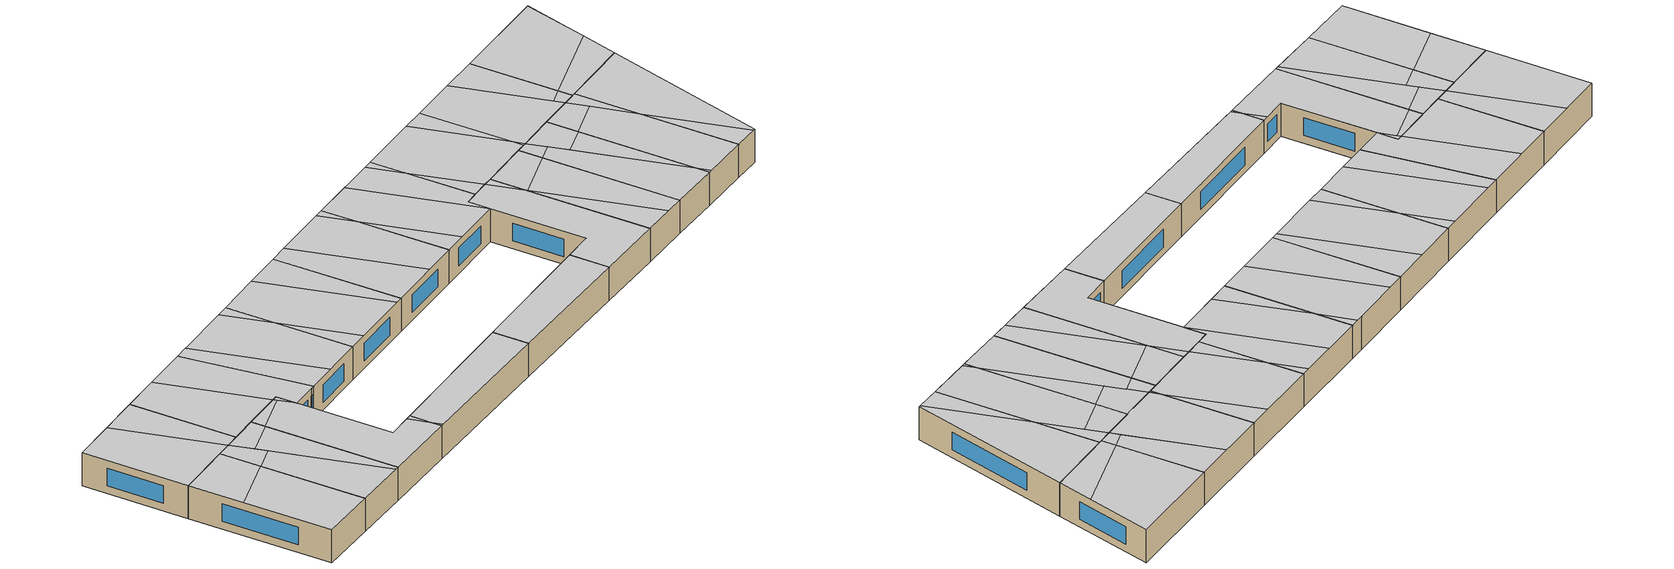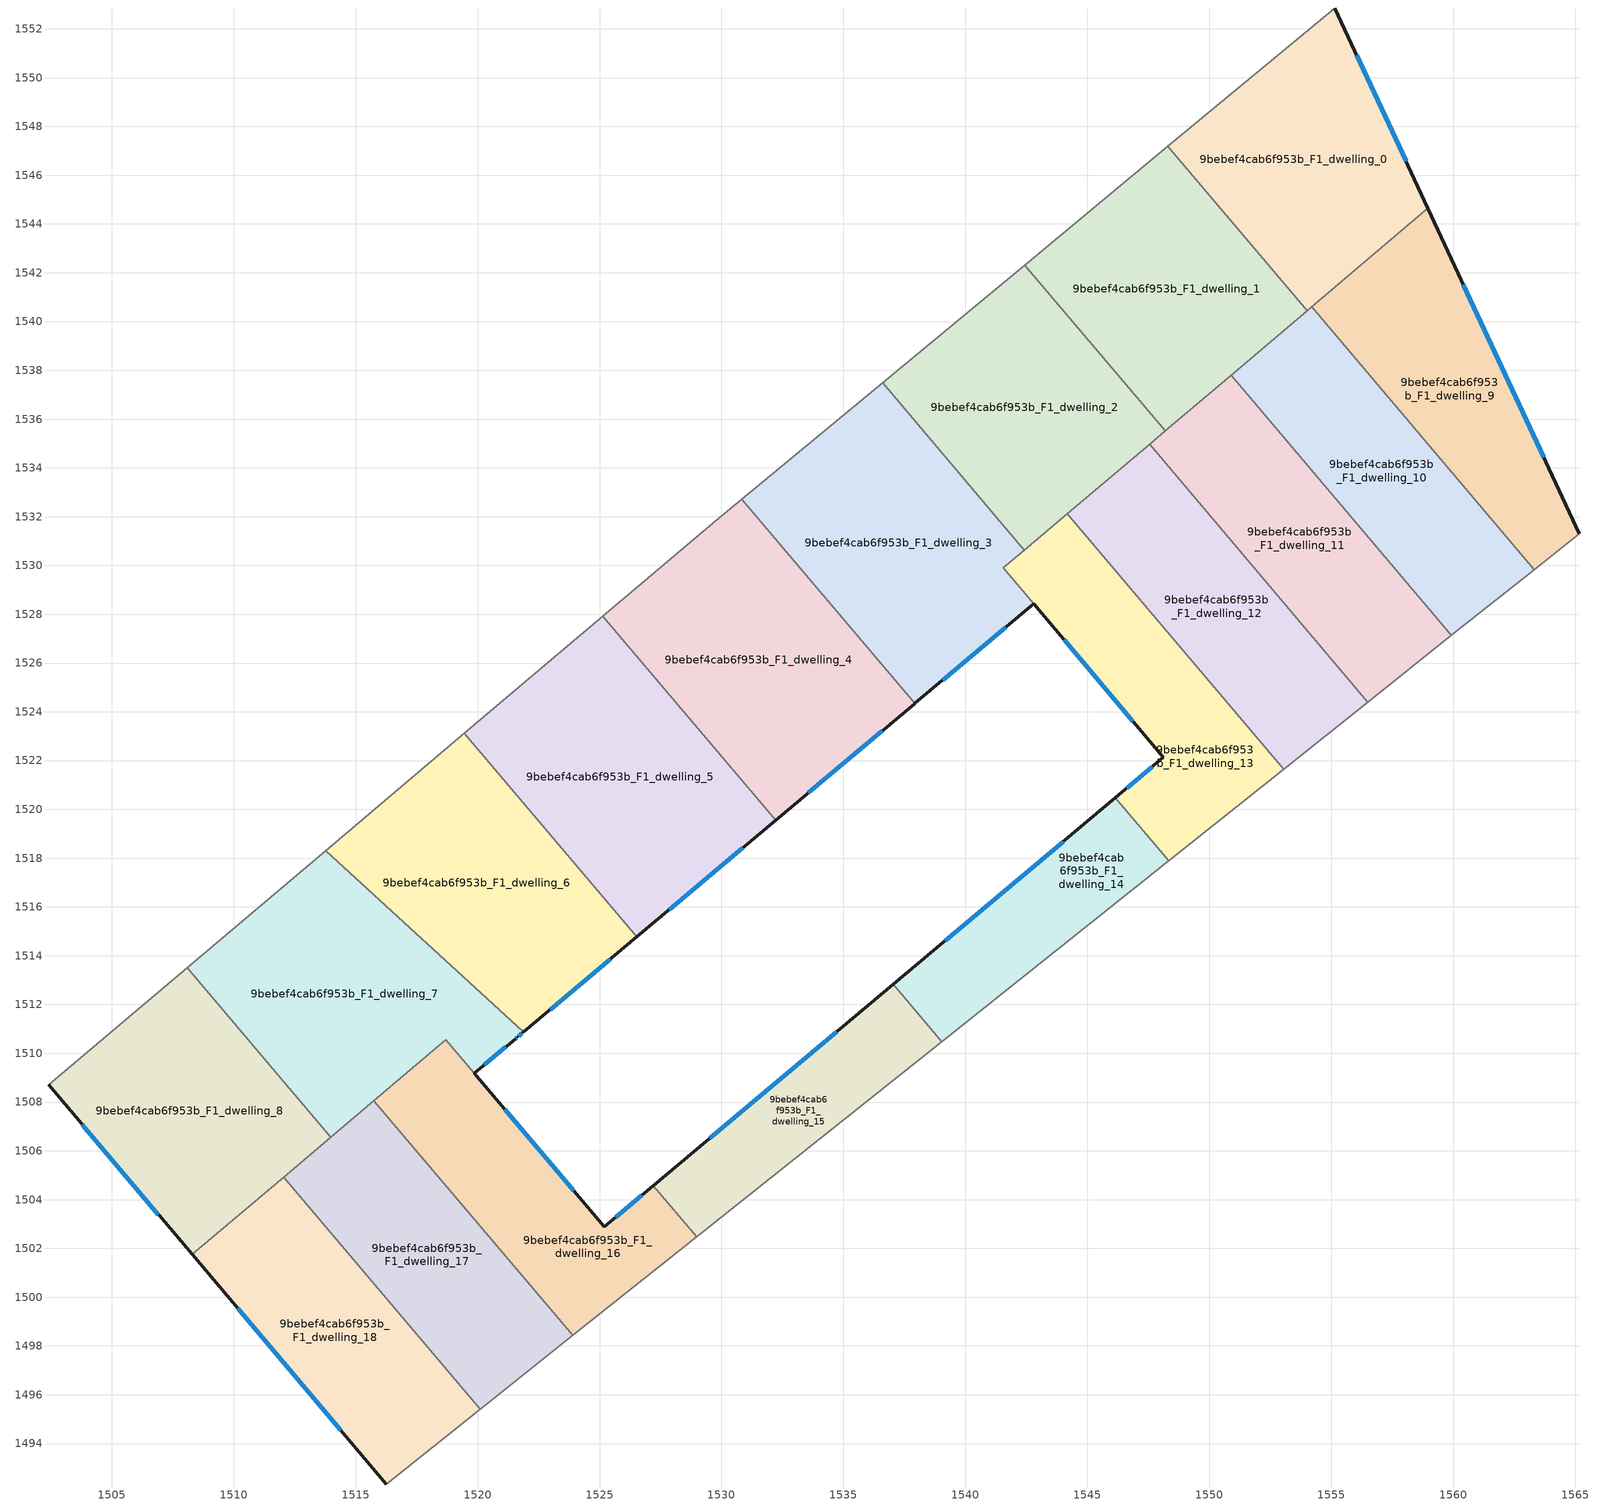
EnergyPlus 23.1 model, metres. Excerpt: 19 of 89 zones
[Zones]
9bebef4cab6f953b_F1_dwelling_0
 floor to 9bebef4cab6f953b_F0_dwelling_0 (EU_floor_Construction): 1555.15,1552.86 1558.97,1544.64 1554.01,1540.44 1548.3,1547.18 z3
 wall outside (EU_wall_Construction): 1558.97,1544.64 1555.15,1552.86 z3:6
 wall to 9bebef4cab6f953b_F1_dwelling_1 (EU_wall_Construction): 1548.3,1547.18 1554.01,1540.44 z3:6
 wall adiabatic (EU_wall_Construction): 1555.15,1552.86 1548.3,1547.18 z3:6
 wall to 9bebef4cab6f953b_F1_dwelling_9 (EU_wall_Construction): 1554.2,1540.6 1558.97,1544.64 z3:6
 wall to 9bebef4cab6f953b_F1_dwelling_10 (EU_wall_Construction): 1554.01,1540.44 1554.2,1540.6 z3:6
 window (EU_Window_Construction): 1558.07,1546.57 1556.04,1550.93 z3.7:5.3
 ceiling to 9bebef4cab6f953b_F2_dwelling_1 (EU_floor_Construction): 1553.19,1541.41 1557.59,1547.61 1555.15,1552.85 1548.3,1547.18 z6
 ceiling to 9bebef4cab6f953b_F2_dwelling_0 (EU_floor_Construction): 1558.97,1544.64 1557.59,1547.61 1553.19,1541.41 1554.01,1540.44 z6
9bebef4cab6f953b_F1_dwelling_1
 floor to 9bebef4cab6f953b_F0_dwelling_1 (EU_floor_Construction): 1548.3,1547.18 1554.01,1540.44 1548.19,1535.51 1542.43,1542.32 z3
 wall to 9bebef4cab6f953b_F1_dwelling_2 (EU_wall_Construction): 1542.43,1542.32 1548.19,1535.51 z3:6
 wall adiabatic (EU_wall_Construction): 1548.3,1547.18 1542.43,1542.32 z3:6
 wall to 9bebef4cab6f953b_F1_dwelling_10 (EU_wall_Construction): 1550.89,1537.8 1554.01,1540.44 z3:6
 wall to 9bebef4cab6f953b_F1_dwelling_11 (EU_wall_Construction): 1548.19,1535.51 1550.89,1537.8 z3:6
 ceiling to 9bebef4cab6f953b_F2_dwelling_3 (EU_floor_Construction): 1553.12,1539.69 1545.65,1544.99 1542.43,1542.32 1547.61,1536.19 1548.36,1535.66 z6
 ceiling to 9bebef4cab6f953b_F2_dwelling_1 (EU_floor_Construction): 1552.35,1540.23 1553.19,1541.41 1548.3,1547.18 1545.65,1544.99 z6
 ceiling to 9bebef4cab6f953b_F2_dwelling_0 (EU_floor_Construction): 1554.01,1540.44 1553.19,1541.41 1552.35,1540.23 1553.12,1539.69 z6
 ceiling to 9bebef4cab6f953b_F2_dwelling_5 (EU_floor_Construction): 1548.36,1535.66 1547.61,1536.19 1548.19,1535.51 z6
9bebef4cab6f953b_F1_dwelling_10
 floor to 9bebef4cab6f953b_F0_dwelling_10 (EU_floor_Construction): 1554.2,1540.61 1563.32,1529.83 1559.93,1527.13 1550.89,1537.8 z3
 wall to 9bebef4cab6f953b_F1_dwelling_9 (EU_wall_Construction): 1563.32,1529.83 1554.2,1540.61 z3:6
 wall adiabatic (EU_wall_Construction): 1559.93,1527.13 1563.32,1529.83 z3:6
 wall to 9bebef4cab6f953b_F1_dwelling_11 (EU_wall_Construction): 1550.89,1537.8 1559.93,1527.13 z3:6
 ceiling to 9bebef4cab6f953b_F2_dwelling_2 (EU_floor_Construction): 1563.32,1529.83 1557.78,1536.38 1554.67,1538.59 1552.65,1535.73 1559.24,1527.94 1560.15,1527.3 z6
 ceiling to 9bebef4cab6f953b_F2_dwelling_3 (EU_floor_Construction): 1552.65,1535.73 1554.67,1538.59 1553.12,1539.69 1550.89,1537.8 z6
 ceiling to 9bebef4cab6f953b_F2_dwelling_0 (EU_floor_Construction): 1557.78,1536.38 1554.2,1540.6 1553.12,1539.69 z6
 ceiling to 9bebef4cab6f953b_F2_dwelling_4 (EU_floor_Construction): 1560.15,1527.3 1559.24,1527.94 1559.93,1527.13 z6
9bebef4cab6f953b_F1_dwelling_11
 floor to 9bebef4cab6f953b_F0_dwelling_11 (EU_floor_Construction): 1550.89,1537.8 1559.93,1527.13 1556.51,1524.4 1547.55,1534.98 z3
 wall adiabatic (EU_wall_Construction): 1556.51,1524.4 1559.93,1527.13 z3:6
 wall to 9bebef4cab6f953b_F1_dwelling_12 (EU_wall_Construction): 1547.55,1534.98 1556.51,1524.4 z3:6
 wall to 9bebef4cab6f953b_F1_dwelling_2 (EU_wall_Construction): 1548.19,1535.51 1547.55,1534.98 z3:6
 ceiling to 9bebef4cab6f953b_F2_dwelling_4 (EU_floor_Construction): 1559.93,1527.13 1559.24,1527.94 1549.8,1534.64 1548.91,1533.38 1556.51,1524.4 z6
 ceiling to 9bebef4cab6f953b_F2_dwelling_3 (EU_floor_Construction): 1551.18,1533.66 1552.65,1535.73 1550.89,1537.8 1548.36,1535.66 z6
 ceiling to 9bebef4cab6f953b_F2_dwelling_2 (EU_floor_Construction): 1559.24,1527.94 1552.65,1535.73 1551.18,1533.66 z6
 ceiling to 9bebef4cab6f953b_F2_dwelling_5 (EU_floor_Construction): 1548.91,1533.38 1549.8,1534.64 1548.36,1535.66 1547.55,1534.98 z6
9bebef4cab6f953b_F1_dwelling_12
 floor to 9bebef4cab6f953b_F0_dwelling_12 (EU_floor_Construction): 1547.55,1534.98 1556.51,1524.4 1553.05,1521.65 1544.18,1532.12 z3
 wall adiabatic (EU_wall_Construction): 1553.05,1521.65 1556.51,1524.4 z3:6
 wall to 9bebef4cab6f953b_F1_dwelling_13 (EU_wall_Construction): 1544.18,1532.12 1553.05,1521.65 z3:6
 wall to 9bebef4cab6f953b_F1_dwelling_2 (EU_wall_Construction): 1547.55,1534.98 1544.18,1532.12 z3:6
 ceiling to 9bebef4cab6f953b_F2_dwelling_6 (EU_floor_Construction): 1555.2,1523.36 1546.18,1529.77 1553.05,1521.65 z6
 ceiling to 9bebef4cab6f953b_F2_dwelling_4 (EU_floor_Construction): 1556.51,1524.4 1548.91,1533.38 1546.29,1529.69 1555.2,1523.36 z6
 ceiling to 9bebef4cab6f953b_F2_dwelling_5 (EU_floor_Construction): 1546.29,1529.69 1548.91,1533.38 1547.55,1534.98 1544.18,1532.12 1546.18,1529.77 z6
9bebef4cab6f953b_F1_dwelling_13
 floor to 9bebef4cab6f953b_F0_dwelling_13 (EU_floor_Construction): 1544.18,1532.12 1553.05,1521.65 1548.33,1517.89 1546.15,1520.47 1548.12,1522.13 1541.56,1529.91 z3
 wall outside (EU_wall_Construction): 1542.8,1528.43 1548.12,1522.13 1546.15,1520.47 z3:6
 wall adiabatic (EU_wall_Construction): 1548.33,1517.89 1553.05,1521.65 z3:6
 wall to 9bebef4cab6f953b_F1_dwelling_14 (EU_wall_Construction): 1546.15,1520.47 1548.33,1517.89 z3:6
 wall to 9bebef4cab6f953b_F1_dwelling_3 (EU_wall_Construction): 1542.42,1530.63 1541.56,1529.91 / 1541.56,1529.9 1542.8,1528.43 z3:6
 wall to 9bebef4cab6f953b_F1_dwelling_2 (EU_wall_Construction): 1544.18,1532.12 1542.42,1530.63 z3:6
 window (EU_Window_Construction): 1547.66,1521.74 1546.61,1520.86 / 1544.05,1526.95 1546.87,1523.61 z3.7:5.3
 ceiling to 9bebef4cab6f953b_F2_dwelling_5 (EU_floor_Construction): 1546.18,1529.77 1544.18,1532.12 1543.58,1531.61 z6
 ceiling to 9bebef4cab6f953b_F2_dwelling_6 (EU_floor_Construction): 1553.05,1521.65 1546.18,1529.77 1543.58,1531.61 1541.56,1529.91 1548.12,1522.13 1546.15,1520.47 1548.33,1517.89 z6
9bebef4cab6f953b_F1_dwelling_14
 floor to 9bebef4cab6f953b_F0_dwelling_14 (EU_floor_Construction): 1546.15,1520.47 1548.33,1517.89 1539.02,1510.47 1537.03,1512.82 z3
 wall outside (EU_wall_Construction): 1546.15,1520.47 1537.03,1512.82 z3:6
 wall adiabatic (EU_wall_Construction): 1539.02,1510.47 1548.33,1517.89 z3:6
 wall to 9bebef4cab6f953b_F1_dwelling_15 (EU_wall_Construction): 1537.03,1512.82 1539.02,1510.47 z3:6
 window (EU_Window_Construction): 1544.01,1518.68 1539.18,1514.62 z3.7:5.3
 ceiling to 9bebef4cab6f953b_F2_dwelling_6 (EU_floor_Construction): 1548.33,1517.89 1546.15,1520.47 1537.04,1512.82 1539.02,1510.47 z6
9bebef4cab6f953b_F1_dwelling_15
 floor to 9bebef4cab6f953b_F0_dwelling_15 (EU_floor_Construction): 1537.03,1512.82 1539.02,1510.47 1528.98,1502.48 1527.21,1504.57 z3
 wall outside (EU_wall_Construction): 1537.03,1512.82 1527.21,1504.57 z3:6
 wall adiabatic (EU_wall_Construction): 1528.98,1502.48 1539.02,1510.47 z3:6
 wall to 9bebef4cab6f953b_F1_dwelling_16 (EU_wall_Construction): 1527.21,1504.57 1528.98,1502.48 z3:6
 window (EU_Window_Construction): 1534.73,1510.88 1529.52,1506.51 z3.7:5.3
 ceiling to 9bebef4cab6f953b_F2_dwelling_13 (EU_floor_Construction): 1529.16,1502.62 1528.43,1503.13 1528.98,1502.48 z6
 ceiling to 9bebef4cab6f953b_F2_dwelling_6 (EU_floor_Construction): 1539.02,1510.47 1537.04,1512.82 1527.21,1504.57 1528.43,1503.13 1529.16,1502.62 z6
9bebef4cab6f953b_F1_dwelling_16
 floor to 9bebef4cab6f953b_F0_dwelling_16 (EU_floor_Construction): 1527.21,1504.57 1528.98,1502.48 1523.9,1498.43 1515.75,1508.06 1518.7,1510.56 1525.2,1502.88 z3
 wall outside (EU_wall_Construction): 1527.21,1504.57 1525.2,1502.88 1519.87,1509.19 z3:6
 wall adiabatic (EU_wall_Construction): 1523.9,1498.43 1528.98,1502.48 z3:6
 wall to 9bebef4cab6f953b_F1_dwelling_17 (EU_wall_Construction): 1515.75,1508.06 1523.9,1498.43 z3:6
 wall to 9bebef4cab6f953b_F1_dwelling_7 (EU_wall_Construction): 1518.7,1510.56 1515.75,1508.06 / 1519.87,1509.19 1518.71,1510.56 z3:6
 window (EU_Window_Construction): 1526.74,1504.18 1525.67,1503.28 / 1523.95,1504.36 1521.12,1507.71 z3.7:5.3
 ceiling to 9bebef4cab6f953b_F2_dwelling_13 (EU_floor_Construction): 1528.98,1502.48 1528.43,1503.13 1526.84,1504.26 1525.2,1502.88 1519.82,1509.24 1518.64,1510.08 1516.54,1507.12 1523.9,1498.43 z6
 ceiling to 9bebef4cab6f953b_F2_dwelling_12 (EU_floor_Construction): 1519.82,1509.24 1518.71,1510.56 1518.37,1510.28 z6
 ceiling to 9bebef4cab6f953b_F2_dwelling_14 (EU_floor_Construction): 1516.54,1507.12 1518.64,1510.08 1518.37,1510.28 1515.75,1508.06 z6
 ceiling to 9bebef4cab6f953b_F2_dwelling_6 (EU_floor_Construction): 1528.43,1503.13 1527.21,1504.57 1526.84,1504.26 z6
9bebef4cab6f953b_F1_dwelling_17
 floor to 9bebef4cab6f953b_F0_dwelling_17 (EU_floor_Construction): 1515.75,1508.06 1523.9,1498.43 1520.1,1495.4 1512.04,1504.92 z3
 wall adiabatic (EU_wall_Construction): 1520.1,1495.4 1523.9,1498.43 z3:6
 wall to 9bebef4cab6f953b_F1_dwelling_18 (EU_wall_Construction): 1512.04,1504.92 1520.1,1495.4 z3:6
 wall to 9bebef4cab6f953b_F1_dwelling_8 (EU_wall_Construction): 1513.97,1506.56 1512.04,1504.92 z3:6
 wall to 9bebef4cab6f953b_F1_dwelling_7 (EU_wall_Construction): 1515.75,1508.06 1513.97,1506.56 z3:6
 ceiling to 9bebef4cab6f953b_F2_dwelling_16 (EU_floor_Construction): 1514.3,1502.26 1515.53,1504 1513.04,1505.77 1512.04,1504.92 z6
 ceiling to 9bebef4cab6f953b_F2_dwelling_15 (EU_floor_Construction): 1523.66,1498.23 1515.53,1504 1514.3,1502.26 1520.1,1495.4 z6
 ceiling to 9bebef4cab6f953b_F2_dwelling_14 (EU_floor_Construction): 1514.73,1504.57 1516.54,1507.12 1515.75,1508.06 1513.04,1505.77 z6
 ceiling adiabatic (EU_roof_Construction): 1523.9,1498.43 1516.54,1507.12 1514.73,1504.57 1523.66,1498.23 z6
9bebef4cab6f953b_F1_dwelling_18
 floor to 9bebef4cab6f953b_F0_dwelling_18 (EU_floor_Construction): 1512.04,1504.92 1520.1,1495.4 1516.26,1492.34 1508.3,1501.75 z3
 wall outside (EU_wall_Construction): 1508.3,1501.75 1516.26,1492.34 z3:6
 wall adiabatic (EU_wall_Construction): 1516.26,1492.34 1520.1,1495.4 z3:6
 wall to 9bebef4cab6f953b_F1_dwelling_8 (EU_wall_Construction): 1512.04,1504.92 1508.3,1501.75 z3:6
 window (EU_Window_Construction): 1510.17,1499.54 1514.39,1494.55 z3.7:5.3
 ceiling to 9bebef4cab6f953b_F2_dwelling_15 (EU_floor_Construction): 1520.1,1495.4 1514.3,1502.26 1511.37,1498.12 1516.26,1492.34 z6
 ceiling to 9bebef4cab6f953b_F2_dwelling_16 (EU_floor_Construction): 1511.37,1498.12 1514.3,1502.26 1512.04,1504.92 1508.3,1501.76 z6
9bebef4cab6f953b_F1_dwelling_2
 floor to 9bebef4cab6f953b_F0_dwelling_2 (EU_floor_Construction): 1542.43,1542.32 1548.19,1535.51 1542.42,1530.63 1536.61,1537.5 z3
 wall to 9bebef4cab6f953b_F1_dwelling_3 (EU_wall_Construction): 1536.61,1537.5 1542.42,1530.63 z3:6
 wall adiabatic (EU_wall_Construction): 1542.43,1542.32 1536.61,1537.5 z3:6
 ceiling to 9bebef4cab6f953b_F2_dwelling_5 (EU_floor_Construction): 1548.19,1535.51 1547.61,1536.19 1540.84,1541 1536.61,1537.49 1538.59,1535.15 1543.58,1531.61 z6
 ceiling to 9bebef4cab6f953b_F2_dwelling_3 (EU_floor_Construction): 1547.61,1536.19 1542.43,1542.32 1540.84,1541 z6
 ceiling to 9bebef4cab6f953b_F2_dwelling_6 (EU_floor_Construction): 1543.58,1531.61 1538.59,1535.15 1542.42,1530.63 z6
9bebef4cab6f953b_F1_dwelling_3
 floor to 9bebef4cab6f953b_F0_dwelling_3 (EU_floor_Construction): 1536.61,1537.5 1542.42,1530.63 1541.56,1529.9 1542.8,1528.43 1537.93,1524.34 1530.84,1532.72 z3
 wall outside (EU_wall_Construction): 1537.93,1524.34 1542.8,1528.43 z3:6
 wall to 9bebef4cab6f953b_F1_dwelling_4 (EU_wall_Construction): 1530.84,1532.72 1537.93,1524.34 z3:6
 wall adiabatic (EU_wall_Construction): 1536.61,1537.5 1530.84,1532.72 z3:6
 window (EU_Window_Construction): 1539.07,1525.3 1541.65,1527.47 z3.7:5.3
 ceiling to 9bebef4cab6f953b_F2_dwelling_7 (EU_floor_Construction): 1542.8,1528.43 1533.57,1534.98 1530.84,1532.72 1532.89,1530.29 1539.46,1525.63 z6
 ceiling to 9bebef4cab6f953b_F2_dwelling_5 (EU_floor_Construction): 1538.59,1535.15 1536.61,1537.49 1536,1536.99 z6
 ceiling to 9bebef4cab6f953b_F2_dwelling_8 (EU_floor_Construction): 1539.46,1525.63 1532.89,1530.29 1537.93,1524.34 z6
 ceiling to 9bebef4cab6f953b_F2_dwelling_6 (EU_floor_Construction): 1542.8,1528.43 1541.56,1529.9 1542.42,1530.63 1538.59,1535.15 1536,1536.99 1533.57,1534.98 z6
9bebef4cab6f953b_F1_dwelling_4
 floor to 9bebef4cab6f953b_F0_dwelling_4 (EU_floor_Construction): 1530.84,1532.72 1537.92,1524.34 1532.22,1519.55 1525.14,1527.92 1529.76,1531.83 z3
 wall outside (EU_wall_Construction): 1532.22,1519.55 1537.92,1524.34 z3:6
 wall adiabatic (EU_wall_Construction): 1530.84,1532.72 1529.76,1531.83 1525.14,1527.92 z3:6
 wall to 9bebef4cab6f953b_F1_dwelling_5 (EU_wall_Construction): 1525.14,1527.92 1532.22,1519.55 z3:6
 window (EU_Window_Construction): 1533.56,1520.68 1536.58,1523.22 z3.7:5.3
 ceiling to 9bebef4cab6f953b_F2_dwelling_8 (EU_floor_Construction): 1537.92,1524.34 1532.88,1530.3 1530.21,1532.19 1529.76,1531.82 1526.39,1528.97 1535.63,1522.41 z6
 ceiling to 9bebef4cab6f953b_F2_dwelling_7 (EU_floor_Construction): 1532.88,1530.3 1530.84,1532.72 1530.21,1532.19 z6
 ceiling to 9bebef4cab6f953b_F2_dwelling_9 (EU_floor_Construction): 1535.63,1522.41 1526.39,1528.97 1525.14,1527.92 1532.22,1519.55 z6
9bebef4cab6f953b_F1_dwelling_5
 floor to 9bebef4cab6f953b_F0_dwelling_5 (EU_floor_Construction): 1525.14,1527.92 1532.22,1519.55 1526.52,1514.77 1519.46,1523.11 z3
 wall outside (EU_wall_Construction): 1526.52,1514.77 1532.22,1519.55 z3:6
 wall adiabatic (EU_wall_Construction): 1525.14,1527.92 1519.46,1523.11 z3:6
 wall to 9bebef4cab6f953b_F1_dwelling_6 (EU_wall_Construction): 1519.46,1523.11 1526.52,1514.77 z3:6
 window (EU_Window_Construction): 1527.86,1515.89 1530.88,1518.43 z3.7:5.3
 ceiling to 9bebef4cab6f953b_F2_dwelling_10 (EU_floor_Construction): 1531.76,1519.16 1522.53,1525.71 1519.46,1523.11 1522.18,1519.89 1527.84,1515.88 z6
 ceiling to 9bebef4cab6f953b_F2_dwelling_9 (EU_floor_Construction): 1532.22,1519.55 1525.14,1527.92 1522.53,1525.71 1531.76,1519.16 z6
 ceiling to 9bebef4cab6f953b_F2_dwelling_11 (EU_floor_Construction): 1527.84,1515.88 1522.18,1519.89 1526.52,1514.77 z6
9bebef4cab6f953b_F1_dwelling_6
 floor to 9bebef4cab6f953b_F0_dwelling_6 (EU_floor_Construction): 1519.46,1523.11 1526.52,1514.77 1521.88,1510.88 1513.78,1518.31 z3
 wall outside (EU_wall_Construction): 1521.88,1510.88 1526.52,1514.77 z3:6
 wall adiabatic (EU_wall_Construction): 1519.46,1523.11 1513.78,1518.31 z3:6
 wall to 9bebef4cab6f953b_F1_dwelling_7 (EU_wall_Construction): 1513.78,1518.31 1521.88,1510.88 z3:6
 window (EU_Window_Construction): 1522.97,1511.79 1525.43,1513.85 z3.7:5.3
 ceiling to 9bebef4cab6f953b_F2_dwelling_10 (EU_floor_Construction): 1522.18,1519.89 1519.46,1523.11 1518.63,1522.41 z6
 ceiling to 9bebef4cab6f953b_F2_dwelling_12 (EU_floor_Construction): 1523.89,1512.56 1514.69,1519.08 1513.78,1518.31 1521.88,1510.88 z6
 ceiling adiabatic (EU_roof_Construction): 1526.52,1514.77 1522.18,1519.89 1518.63,1522.41 1519.46,1523.11 1513.78,1518.31 1514.69,1519.08 1523.89,1512.56 z6
9bebef4cab6f953b_F1_dwelling_7
 floor to 9bebef4cab6f953b_F0_dwelling_7 (EU_floor_Construction): 1521.88,1510.87 1521.62,1510.65 1521.56,1510.6 1519.87,1509.19 1518.71,1510.56 1513.97,1506.56 1508.1,1513.51 1513.78,1518.31 z3
 wall outside (EU_wall_Construction): 1519.87,1509.19 1521.56,1510.6 1521.62,1510.65 1521.88,1510.87 z3:6
 wall to 9bebef4cab6f953b_F1_dwelling_8 (EU_wall_Construction): 1508.1,1513.51 1513.97,1506.56 z3:6
 wall adiabatic (EU_wall_Construction): 1513.78,1518.31 1508.1,1513.51 z3:6
 window (EU_Window_Construction): 1521.68,1510.7 1521.82,1510.82 / 1521.57,1510.62 1521.6,1510.64 / 1520.27,1509.52 1521.16,1510.27 z3.7:5.3
 ceiling to 9bebef4cab6f953b_F2_dwelling_12 (EU_floor_Construction): 1521.56,1510.6 1521.62,1510.65 1521.88,1510.87 1513.78,1518.31 1510.71,1515.71 1518.37,1510.28 1518.71,1510.56 1519.83,1509.24 1519.88,1509.2 z6
 ceiling to 9bebef4cab6f953b_F2_dwelling_14 (EU_floor_Construction): 1518.37,1510.28 1510.71,1515.71 1508.1,1513.51 1513.97,1506.56 z6
9bebef4cab6f953b_F1_dwelling_8
 floor to 9bebef4cab6f953b_F0_dwelling_8 (EU_floor_Construction): 1508.1,1513.51 1513.97,1506.56 1508.3,1501.75 1502.42,1508.71 z3
 wall outside (EU_wall_Construction): 1502.42,1508.71 1508.3,1501.75 z3:6
 wall adiabatic (EU_wall_Construction): 1508.1,1513.51 1502.42,1508.71 z3:6
 window (EU_Window_Construction): 1503.8,1507.08 1506.92,1503.39 z3.7:5.3
 ceiling to 9bebef4cab6f953b_F2_dwelling_14 (EU_floor_Construction): 1513.97,1506.56 1508.1,1513.51 1505.38,1511.2 1513.04,1505.77 z6
 ceiling to 9bebef4cab6f953b_F2_dwelling_16 (EU_floor_Construction): 1513.04,1505.77 1505.38,1511.2 1502.42,1508.71 1508.3,1501.76 z6
9bebef4cab6f953b_F1_dwelling_9
 floor to 9bebef4cab6f953b_F0_dwelling_9 (EU_floor_Construction): 1558.97,1544.64 1565.17,1531.3 1563.32,1529.83 1554.2,1540.61 z3
 wall outside (EU_wall_Construction): 1565.17,1531.3 1558.97,1544.64 z3:6
 wall adiabatic (EU_wall_Construction): 1563.32,1529.83 1565.17,1531.3 z3:6
 window (EU_Window_Construction): 1563.71,1534.43 1560.42,1541.51 z3.7:5.3
 ceiling to 9bebef4cab6f953b_F2_dwelling_0 (EU_floor_Construction): 1565.17,1531.3 1558.97,1544.64 1554.2,1540.61 1557.78,1536.38 1565.06,1531.21 z6
 ceiling to 9bebef4cab6f953b_F2_dwelling_2 (EU_floor_Construction): 1565.06,1531.21 1557.78,1536.38 1563.32,1529.83 z6
[Building]
EU S2 Campaign: North Axis=0; Terrain=City; Solar Distribution=FullExterior
[Site:Location]
Budapest.Ferenc.Liszt.Intl.AP: Latitude=47.437; Longitude=19.256; Time Zone=1; Elevation=185
[SizingPeriod:WeatherFileDays]
AnnualSizingPeriod: Begin Month=1; Begin Day of Month=1; End Month=12; End Day of Month=31; Day of Week for Start Day=Monday; Use Weather File Daylight Saving Period=No; Use Weather File Rain and Snow Indicators=No
[MATERIAL]
EU_InternalMass_Material: Roughness=MediumRough; Thickness=0.1; Conductivity=1; Density=1800; Specific Heat=900; Thermal Absorptance=0.9; Solar Absorptance=0.7; Visible Absorptance=0.7
[MATERIAL:NOMASS] Roughness=MediumRough; Thermal Absorptance=0.9; Solar Absorptance=0.7; Visible Absorptance=0.7
Name | Thermal Resistance
EU_wall_NoMass | 0.832559
EU_roof_NoMass | 1.39638
EU_floor_NoMass | 0.872794
[WINDOWMATERIAL:SIMPLEGLAZINGSYSTEM]
EU_Window_SimpleGlazing: UFactor=2.79869; Solar Heat Gain Coefficient=0.75; Visible Transmittance=0.75
[CONSTRUCTION]
EU_wall_Construction: EU_wall_NoMass
EU_roof_Construction: EU_roof_NoMass
EU_floor_Construction: EU_floor_NoMass
EU_Window_Construction: EU_Window_SimpleGlazing
EU_InternalMass_Construction: EU_InternalMass_Material
[ZONE] Type=1; Multiplier=1; Ceiling Height=autocalculate; Floor Area=autocalculate; Part of Total Floor Area=Yes
Name | Volume
9bebef4cab6f953b_F1_dwelling_0 | 203.012
9bebef4cab6f953b_F1_dwelling_1 | 203.029
9bebef4cab6f953b_F1_dwelling_10 | 182.729
9bebef4cab6f953b_F1_dwelling_11 | 182.73
9bebef4cab6f953b_F1_dwelling_12 | 182.733
9bebef4cab6f953b_F1_dwelling_13 | 167.758
9bebef4cab6f953b_F1_dwelling_14 | 115.273
9bebef4cab6f953b_F1_dwelling_15 | 111.946
9bebef4cab6f953b_F1_dwelling_16 | 168.406
9bebef4cab6f953b_F1_dwelling_17 | 182.719
9bebef4cab6f953b_F1_dwelling_18 | 182.723
9bebef4cab6f953b_F1_dwelling_2 | 203.033
9bebef4cab6f953b_F1_dwelling_3 | 239.47
9bebef4cab6f953b_F1_dwelling_4 | 245.053
9bebef4cab6f953b_F1_dwelling_5 | 244.407
9bebef4cab6f953b_F1_dwelling_6 | 221.037
9bebef4cab6f953b_F1_dwelling_7 | 232.36
9bebef4cab6f953b_F1_dwelling_8 | 203.006
9bebef4cab6f953b_F1_dwelling_9 | 182.732
[INTERNALMASS] Construction=EU_InternalMass_Construction
Name | Zone or ZoneList | Surface Area
9bebef4cab6f953b_F1_dwelling_0_EU_InternalMass | 9bebef4cab6f953b_F1_dwelling_0 | 67.6707
9bebef4cab6f953b_F1_dwelling_1_EU_InternalMass | 9bebef4cab6f953b_F1_dwelling_1 | 67.6764
9bebef4cab6f953b_F1_dwelling_2_EU_InternalMass | 9bebef4cab6f953b_F1_dwelling_2 | 67.6776
9bebef4cab6f953b_F1_dwelling_3_EU_InternalMass | 9bebef4cab6f953b_F1_dwelling_3 | 79.8246
9bebef4cab6f953b_F1_dwelling_4_EU_InternalMass | 9bebef4cab6f953b_F1_dwelling_4 | 81.7106
9bebef4cab6f953b_F1_dwelling_5_EU_InternalMass | 9bebef4cab6f953b_F1_dwelling_5 | 81.468
9bebef4cab6f953b_F1_dwelling_6_EU_InternalMass | 9bebef4cab6f953b_F1_dwelling_6 | 73.6795
9bebef4cab6f953b_F1_dwelling_7_EU_InternalMass | 9bebef4cab6f953b_F1_dwelling_7 | 77.4805
9bebef4cab6f953b_F1_dwelling_8_EU_InternalMass | 9bebef4cab6f953b_F1_dwelling_8 | 67.6685
9bebef4cab6f953b_F1_dwelling_9_EU_InternalMass | 9bebef4cab6f953b_F1_dwelling_9 | 60.9103
9bebef4cab6f953b_F1_dwelling_10_EU_InternalMass | 9bebef4cab6f953b_F1_dwelling_10 | 60.9097
9bebef4cab6f953b_F1_dwelling_11_EU_InternalMass | 9bebef4cab6f953b_F1_dwelling_11 | 60.9101
9bebef4cab6f953b_F1_dwelling_12_EU_InternalMass | 9bebef4cab6f953b_F1_dwelling_12 | 60.9111
9bebef4cab6f953b_F1_dwelling_13_EU_InternalMass | 9bebef4cab6f953b_F1_dwelling_13 | 55.946
9bebef4cab6f953b_F1_dwelling_14_EU_InternalMass | 9bebef4cab6f953b_F1_dwelling_14 | 38.4245
9bebef4cab6f953b_F1_dwelling_15_EU_InternalMass | 9bebef4cab6f953b_F1_dwelling_15 | 37.315
9bebef4cab6f953b_F1_dwelling_16_EU_InternalMass | 9bebef4cab6f953b_F1_dwelling_16 | 56.1625
9bebef4cab6f953b_F1_dwelling_17_EU_InternalMass | 9bebef4cab6f953b_F1_dwelling_17 | 60.9066
9bebef4cab6f953b_F1_dwelling_18_EU_InternalMass | 9bebef4cab6f953b_F1_dwelling_18 | 60.9078
[OTHEREQUIPMENT] Fuel Type=Electricity; Design Level Calculation Method=Watts/Area; Power per Zone Floor Area=1; Fraction Latent=0; Fraction Radiant=0; Fraction Lost=0; Carbon Dioxide Generation Rate=0; EndUse Subcategory=EU_Step8_InternalGains
Name | Zone or ZoneList or Space or SpaceList | Schedule
EU_Step8_InternalGain_9bebef4cab6f953b_F1_dwelling_0_f000 | 9bebef4cab6f953b_F1_dwelling_0 | EU_Step8_GainSchedule_9bebef4cab6f953b_F1_dwelling_0_f000
EU_Step8_InternalGain_9bebef4cab6f953b_F1_dwelling_1_f000 | 9bebef4cab6f953b_F1_dwelling_1 | EU_Step8_GainSchedule_9bebef4cab6f953b_F1_dwelling_1_f000
EU_Step8_InternalGain_9bebef4cab6f953b_F1_dwelling_2_f000 | 9bebef4cab6f953b_F1_dwelling_2 | EU_Step8_GainSchedule_9bebef4cab6f953b_F1_dwelling_2_f000
EU_Step8_InternalGain_9bebef4cab6f953b_F1_dwelling_3_f000 | 9bebef4cab6f953b_F1_dwelling_3 | EU_Step8_GainSchedule_9bebef4cab6f953b_F1_dwelling_3_f000
EU_Step8_InternalGain_9bebef4cab6f953b_F1_dwelling_4_f000 | 9bebef4cab6f953b_F1_dwelling_4 | EU_Step8_GainSchedule_9bebef4cab6f953b_F1_dwelling_4_f000
EU_Step8_InternalGain_9bebef4cab6f953b_F1_dwelling_5_f000 | 9bebef4cab6f953b_F1_dwelling_5 | EU_Step8_GainSchedule_9bebef4cab6f953b_F1_dwelling_5_f000
EU_Step8_InternalGain_9bebef4cab6f953b_F1_dwelling_6_f000 | 9bebef4cab6f953b_F1_dwelling_6 | EU_Step8_GainSchedule_9bebef4cab6f953b_F1_dwelling_6_f000
EU_Step8_InternalGain_9bebef4cab6f953b_F1_dwelling_7_f000 | 9bebef4cab6f953b_F1_dwelling_7 | EU_Step8_GainSchedule_9bebef4cab6f953b_F1_dwelling_7_f000
EU_Step8_InternalGain_9bebef4cab6f953b_F1_dwelling_8_f000 | 9bebef4cab6f953b_F1_dwelling_8 | EU_Step8_GainSchedule_9bebef4cab6f953b_F1_dwelling_8_f000
EU_Step8_InternalGain_9bebef4cab6f953b_F1_dwelling_9_f000 | 9bebef4cab6f953b_F1_dwelling_9 | EU_Step8_GainSchedule_9bebef4cab6f953b_F1_dwelling_9_f000
EU_Step8_InternalGain_9bebef4cab6f953b_F1_dwelling_10_f000 | 9bebef4cab6f953b_F1_dwelling_10 | EU_Step8_GainSchedule_9bebef4cab6f953b_F1_dwelling_10_f000
EU_Step8_InternalGain_9bebef4cab6f953b_F1_dwelling_11_f000 | 9bebef4cab6f953b_F1_dwelling_11 | EU_Step8_GainSchedule_9bebef4cab6f953b_F1_dwelling_11_f000
EU_Step8_InternalGain_9bebef4cab6f953b_F1_dwelling_12_f000 | 9bebef4cab6f953b_F1_dwelling_12 | EU_Step8_GainSchedule_9bebef4cab6f953b_F1_dwelling_12_f000
EU_Step8_InternalGain_9bebef4cab6f953b_F1_dwelling_13_f000 | 9bebef4cab6f953b_F1_dwelling_13 | EU_Step8_GainSchedule_9bebef4cab6f953b_F1_dwelling_13_f000
EU_Step8_InternalGain_9bebef4cab6f953b_F1_dwelling_14_f000 | 9bebef4cab6f953b_F1_dwelling_14 | EU_Step8_GainSchedule_9bebef4cab6f953b_F1_dwelling_14_f000
EU_Step8_InternalGain_9bebef4cab6f953b_F1_dwelling_15_f000 | 9bebef4cab6f953b_F1_dwelling_15 | EU_Step8_GainSchedule_9bebef4cab6f953b_F1_dwelling_15_f000
EU_Step8_InternalGain_9bebef4cab6f953b_F1_dwelling_16_f000 | 9bebef4cab6f953b_F1_dwelling_16 | EU_Step8_GainSchedule_9bebef4cab6f953b_F1_dwelling_16_f000
EU_Step8_InternalGain_9bebef4cab6f953b_F1_dwelling_17_f000 | 9bebef4cab6f953b_F1_dwelling_17 | EU_Step8_GainSchedule_9bebef4cab6f953b_F1_dwelling_17_f000
EU_Step8_InternalGain_9bebef4cab6f953b_F1_dwelling_18_f000 | 9bebef4cab6f953b_F1_dwelling_18 | EU_Step8_GainSchedule_9bebef4cab6f953b_F1_dwelling_18_f000
[ZONEVENTILATION:DESIGNFLOWRATE] Schedule=EU_AlwaysOn; Design Flow Rate Calculation Method=AirChanges/Hour; Air Changes per Hour=0.475469; Ventilation Type=Natural; Fan Pressure Rise=0; Fan Total Efficiency=1; Constant Term Coefficient=1; Temperature Term Coefficient=0; Velocity Term Coefficient=0; Velocity Squared Term Coefficient=0; Minimum Indoor Temperature=-100; Maximum Indoor Temperature=100; Delta Temperature=-100; Minimum Outdoor Temperature=-100; Maximum Outdoor Temperature=100; Maximum Wind Speed=40
Name | Zone or ZoneList or Space or SpaceList
EU_ConstantAir_9bebef4cab6f953b_F1_dwelling_0 | 9bebef4cab6f953b_F1_dwelling_0
EU_ConstantAir_9bebef4cab6f953b_F1_dwelling_1 | 9bebef4cab6f953b_F1_dwelling_1
EU_ConstantAir_9bebef4cab6f953b_F1_dwelling_2 | 9bebef4cab6f953b_F1_dwelling_2
EU_ConstantAir_9bebef4cab6f953b_F1_dwelling_3 | 9bebef4cab6f953b_F1_dwelling_3
EU_ConstantAir_9bebef4cab6f953b_F1_dwelling_4 | 9bebef4cab6f953b_F1_dwelling_4
EU_ConstantAir_9bebef4cab6f953b_F1_dwelling_5 | 9bebef4cab6f953b_F1_dwelling_5
EU_ConstantAir_9bebef4cab6f953b_F1_dwelling_6 | 9bebef4cab6f953b_F1_dwelling_6
EU_ConstantAir_9bebef4cab6f953b_F1_dwelling_7 | 9bebef4cab6f953b_F1_dwelling_7
EU_ConstantAir_9bebef4cab6f953b_F1_dwelling_8 | 9bebef4cab6f953b_F1_dwelling_8
EU_ConstantAir_9bebef4cab6f953b_F1_dwelling_9 | 9bebef4cab6f953b_F1_dwelling_9
EU_ConstantAir_9bebef4cab6f953b_F1_dwelling_10 | 9bebef4cab6f953b_F1_dwelling_10
EU_ConstantAir_9bebef4cab6f953b_F1_dwelling_11 | 9bebef4cab6f953b_F1_dwelling_11
EU_ConstantAir_9bebef4cab6f953b_F1_dwelling_12 | 9bebef4cab6f953b_F1_dwelling_12
EU_ConstantAir_9bebef4cab6f953b_F1_dwelling_13 | 9bebef4cab6f953b_F1_dwelling_13
EU_ConstantAir_9bebef4cab6f953b_F1_dwelling_14 | 9bebef4cab6f953b_F1_dwelling_14
EU_ConstantAir_9bebef4cab6f953b_F1_dwelling_15 | 9bebef4cab6f953b_F1_dwelling_15
EU_ConstantAir_9bebef4cab6f953b_F1_dwelling_16 | 9bebef4cab6f953b_F1_dwelling_16
EU_ConstantAir_9bebef4cab6f953b_F1_dwelling_17 | 9bebef4cab6f953b_F1_dwelling_17
EU_ConstantAir_9bebef4cab6f953b_F1_dwelling_18 | 9bebef4cab6f953b_F1_dwelling_18
[HVACTEMPLATE:ZONE:IDEALLOADSAIRSYSTEM] System Availability Schedule=EU_AlwaysOn; Maximum Heating Supply Air Temperature=50; Minimum Cooling Supply Air Temperature=13; Maximum Heating Supply Air Humidity Ratio=0.0156; Minimum Cooling Supply Air Humidity Ratio=0.0077; Heating Limit=NoLimit; Cooling Limit=NoLimit; Heating Availability Schedule=EU_AlwaysOn; Cooling Availability Schedule=EU_CoolingOff; Dehumidification Control Type=ConstantSensibleHeatRatio; Cooling Sensible Heat Ratio=0.7; Dehumidification Setpoint=60; Humidification Control Type=None; Humidification Setpoint=30; Outdoor Air Method=None; Outdoor Air Flow Rate per Person=0.00944; Outdoor Air Flow Rate per Zone Floor Area=0; Outdoor Air Flow Rate per Zone=0; Demand Controlled Ventilation Type=None; Outdoor Air Economizer Type=NoEconomizer; Heat Recovery Type=None; Sensible Heat Recovery Effectiveness=0.7; Latent Heat Recovery Effectiveness=0.65
Name | Template Thermostat
9bebef4cab6f953b_F1_dwelling_0 | EU_HeatOnly_9bebef4cab6f953b_F1_dwelling_0
9bebef4cab6f953b_F1_dwelling_1 | EU_HeatOnly_9bebef4cab6f953b_F1_dwelling_1
9bebef4cab6f953b_F1_dwelling_2 | EU_HeatOnly_9bebef4cab6f953b_F1_dwelling_2
9bebef4cab6f953b_F1_dwelling_3 | EU_HeatOnly_9bebef4cab6f953b_F1_dwelling_3
9bebef4cab6f953b_F1_dwelling_4 | EU_HeatOnly_9bebef4cab6f953b_F1_dwelling_4
9bebef4cab6f953b_F1_dwelling_5 | EU_HeatOnly_9bebef4cab6f953b_F1_dwelling_5
9bebef4cab6f953b_F1_dwelling_6 | EU_HeatOnly_9bebef4cab6f953b_F1_dwelling_6
9bebef4cab6f953b_F1_dwelling_7 | EU_HeatOnly_9bebef4cab6f953b_F1_dwelling_7
9bebef4cab6f953b_F1_dwelling_8 | EU_HeatOnly_9bebef4cab6f953b_F1_dwelling_8
9bebef4cab6f953b_F1_dwelling_9 | EU_HeatOnly_9bebef4cab6f953b_F1_dwelling_9
9bebef4cab6f953b_F1_dwelling_10 | EU_HeatOnly_9bebef4cab6f953b_F1_dwelling_10
9bebef4cab6f953b_F1_dwelling_11 | EU_HeatOnly_9bebef4cab6f953b_F1_dwelling_11
9bebef4cab6f953b_F1_dwelling_12 | EU_HeatOnly_9bebef4cab6f953b_F1_dwelling_12
9bebef4cab6f953b_F1_dwelling_13 | EU_HeatOnly_9bebef4cab6f953b_F1_dwelling_13
9bebef4cab6f953b_F1_dwelling_14 | EU_HeatOnly_9bebef4cab6f953b_F1_dwelling_14
9bebef4cab6f953b_F1_dwelling_15 | EU_HeatOnly_9bebef4cab6f953b_F1_dwelling_15
9bebef4cab6f953b_F1_dwelling_16 | EU_HeatOnly_9bebef4cab6f953b_F1_dwelling_16
9bebef4cab6f953b_F1_dwelling_17 | EU_HeatOnly_9bebef4cab6f953b_F1_dwelling_17
9bebef4cab6f953b_F1_dwelling_18 | EU_HeatOnly_9bebef4cab6f953b_F1_dwelling_18
[SIZING:ZONE] Zone Cooling Design Supply Air Temperature Input Method=SupplyAirTemperature; Zone Cooling Design Supply Air Temperature=13; Zone Heating Design Supply Air Temperature Input Method=SupplyAirTemperature; Zone Heating Design Supply Air Temperature=50; Zone Cooling Design Supply Air Humidity Ratio=0.008; Zone Heating Design Supply Air Humidity Ratio=0.008; Cooling Design Air Flow Method=DesignDay; Cooling Design Air Flow Rate=0; Cooling Minimum Air Flow per Zone Floor Area=0.000762; Cooling Minimum Air Flow=0; Cooling Minimum Air Flow Fraction=0.2; Heating Design Air Flow Method=DesignDay; Heating Design Air Flow Rate=0; Heating Maximum Air Flow per Zone Floor Area=0.002032; Heating Maximum Air Flow=0.141576; Heating Maximum Air Flow Fraction=0.3; Account for Dedicated Outdoor Air System=No; Dedicated Outdoor Air System Control Strategy=NeutralSupplyAir; Dedicated Outdoor Air Low Setpoint Temperature for Design=autosize; Dedicated Outdoor Air High Setpoint Temperature for Design=autosize; Zone Load Sizing Method=Sensible Load Only No Latent Load; Zone Latent Cooling Design Supply Air Humidity Ratio Input Method=HumidityRatioDifference; Zone Cooling Design Supply Air Humidity Ratio Difference=0.005; Zone Latent Heating Design Supply Air Humidity Ratio Input Method=HumidityRatioDifference; Zone Humidification Design Supply Air Humidity Ratio Difference=0.005
9bebef4cab6f953b_F1_dwelling_0; 9bebef4cab6f953b_F1_dwelling_1; 9bebef4cab6f953b_F1_dwelling_2; 9bebef4cab6f953b_F1_dwelling_3; 9bebef4cab6f953b_F1_dwelling_4; 9bebef4cab6f953b_F1_dwelling_5; 9bebef4cab6f953b_F1_dwelling_6; 9bebef4cab6f953b_F1_dwelling_7; 9bebef4cab6f953b_F1_dwelling_8; 9bebef4cab6f953b_F1_dwelling_9; 9bebef4cab6f953b_F1_dwelling_10; 9bebef4cab6f953b_F1_dwelling_11; 9bebef4cab6f953b_F1_dwelling_12; 9bebef4cab6f953b_F1_dwelling_13; 9bebef4cab6f953b_F1_dwelling_14; 9bebef4cab6f953b_F1_dwelling_15; 9bebef4cab6f953b_F1_dwelling_16; 9bebef4cab6f953b_F1_dwelling_17; 9bebef4cab6f953b_F1_dwelling_18
[SCHEDULE:CONSTANT]
Name | Hourly Value
EU_AlwaysOn | 1
EU_CoolingOff | 0
[SCHEDULE:FILE] Column Number=1; Rows to Skip at Top=0; Number of Hours of Data=8760; Column Separator=Comma; Interpolate to Timestep=No; Minutes per Item=60; Adjust Schedule for Daylight Savings=Yes
Name | File
EU_Step8_GainSchedule_9bebef4cab6f953b_F1_dwelling_0_f000 | ../../schedules/9bebef4cab6f953b/9bebef4cab6f953b_F1_dwelling_0_f000_gain.csv
EU_Step8_GainSchedule_9bebef4cab6f953b_F1_dwelling_1_f000 | ../../schedules/9bebef4cab6f953b/9bebef4cab6f953b_F1_dwelling_1_f000_gain.csv
EU_Step8_GainSchedule_9bebef4cab6f953b_F1_dwelling_2_f000 | ../../schedules/9bebef4cab6f953b/9bebef4cab6f953b_F1_dwelling_2_f000_gain.csv
EU_Step8_GainSchedule_9bebef4cab6f953b_F1_dwelling_3_f000 | ../../schedules/9bebef4cab6f953b/9bebef4cab6f953b_F1_dwelling_3_f000_gain.csv
EU_Step8_GainSchedule_9bebef4cab6f953b_F1_dwelling_4_f000 | ../../schedules/9bebef4cab6f953b/9bebef4cab6f953b_F1_dwelling_4_f000_gain.csv
EU_Step8_GainSchedule_9bebef4cab6f953b_F1_dwelling_5_f000 | ../../schedules/9bebef4cab6f953b/9bebef4cab6f953b_F1_dwelling_5_f000_gain.csv
EU_Step8_GainSchedule_9bebef4cab6f953b_F1_dwelling_6_f000 | ../../schedules/9bebef4cab6f953b/9bebef4cab6f953b_F1_dwelling_6_f000_gain.csv
EU_Step8_GainSchedule_9bebef4cab6f953b_F1_dwelling_7_f000 | ../../schedules/9bebef4cab6f953b/9bebef4cab6f953b_F1_dwelling_7_f000_gain.csv
EU_Step8_GainSchedule_9bebef4cab6f953b_F1_dwelling_8_f000 | ../../schedules/9bebef4cab6f953b/9bebef4cab6f953b_F1_dwelling_8_f000_gain.csv
EU_Step8_GainSchedule_9bebef4cab6f953b_F1_dwelling_9_f000 | ../../schedules/9bebef4cab6f953b/9bebef4cab6f953b_F1_dwelling_9_f000_gain.csv
EU_Step8_GainSchedule_9bebef4cab6f953b_F1_dwelling_10_f000 | ../../schedules/9bebef4cab6f953b/9bebef4cab6f953b_F1_dwelling_10_f000_gain.csv
EU_Step8_GainSchedule_9bebef4cab6f953b_F1_dwelling_11_f000 | ../../schedules/9bebef4cab6f953b/9bebef4cab6f953b_F1_dwelling_11_f000_gain.csv
EU_Step8_GainSchedule_9bebef4cab6f953b_F1_dwelling_12_f000 | ../../schedules/9bebef4cab6f953b/9bebef4cab6f953b_F1_dwelling_12_f000_gain.csv
EU_Step8_GainSchedule_9bebef4cab6f953b_F1_dwelling_13_f000 | ../../schedules/9bebef4cab6f953b/9bebef4cab6f953b_F1_dwelling_13_f000_gain.csv
EU_Step8_GainSchedule_9bebef4cab6f953b_F1_dwelling_14_f000 | ../../schedules/9bebef4cab6f953b/9bebef4cab6f953b_F1_dwelling_14_f000_gain.csv
EU_Step8_GainSchedule_9bebef4cab6f953b_F1_dwelling_15_f000 | ../../schedules/9bebef4cab6f953b/9bebef4cab6f953b_F1_dwelling_15_f000_gain.csv
EU_Step8_GainSchedule_9bebef4cab6f953b_F1_dwelling_16_f000 | ../../schedules/9bebef4cab6f953b/9bebef4cab6f953b_F1_dwelling_16_f000_gain.csv
EU_Step8_GainSchedule_9bebef4cab6f953b_F1_dwelling_17_f000 | ../../schedules/9bebef4cab6f953b/9bebef4cab6f953b_F1_dwelling_17_f000_gain.csv
EU_Step8_GainSchedule_9bebef4cab6f953b_F1_dwelling_18_f000 | ../../schedules/9bebef4cab6f953b/9bebef4cab6f953b_F1_dwelling_18_f000_gain.csv
